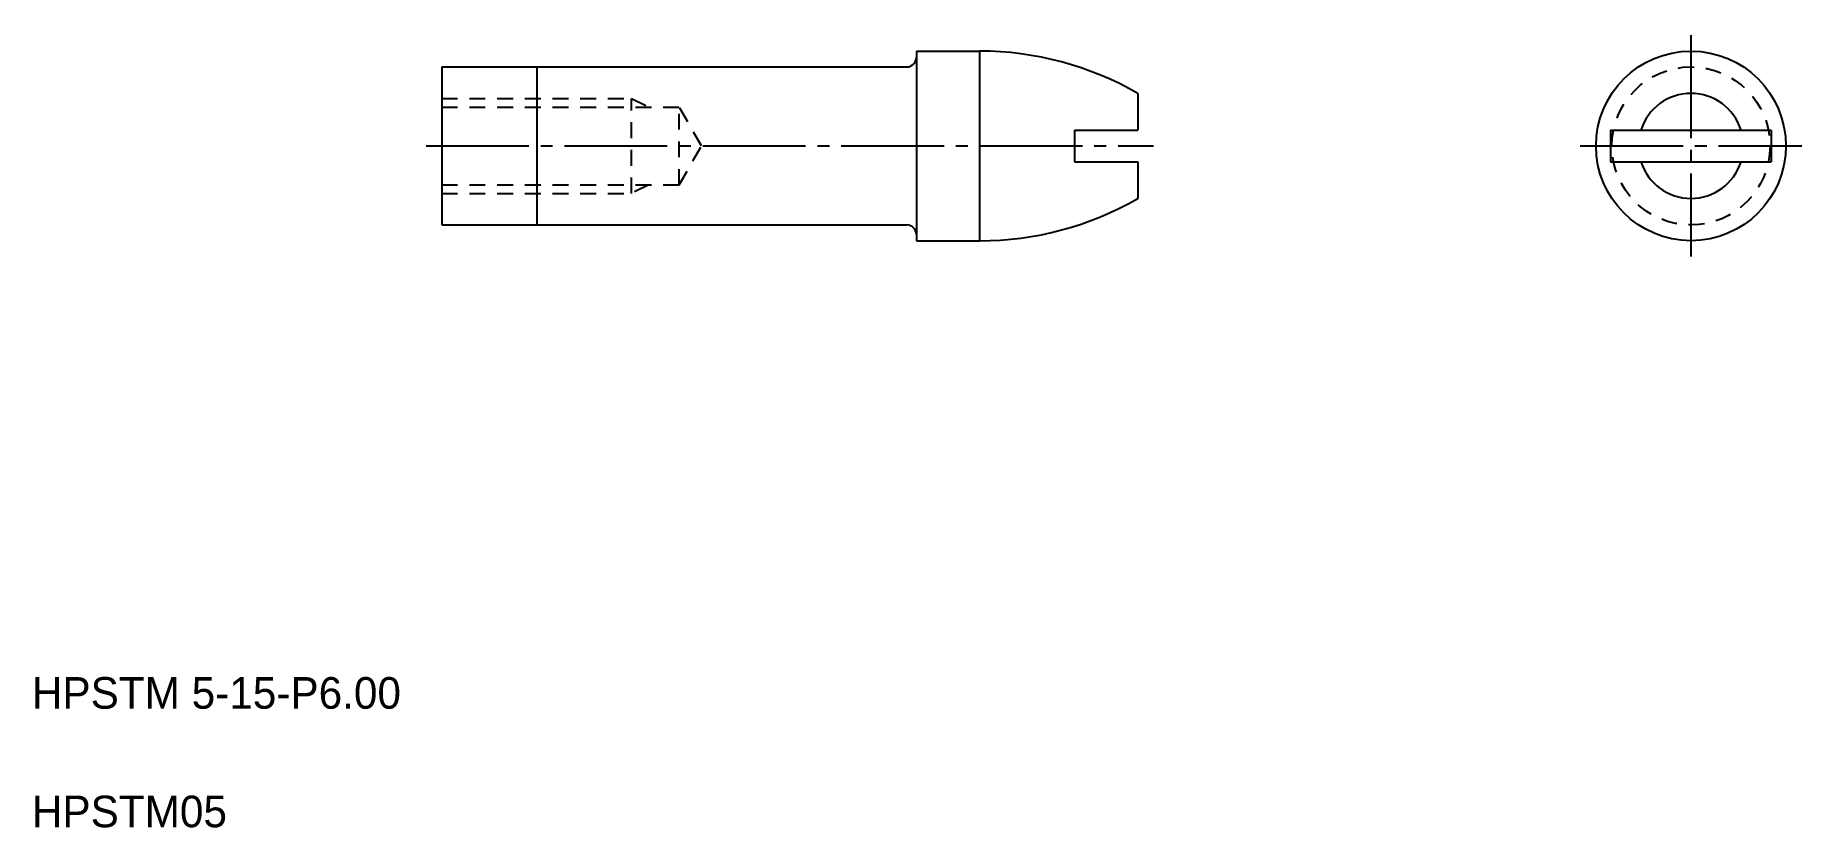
# Model space of a CAD drawing. Extents: x 2.6 to 58.4, y 2.5 to 27.6.
import ezdxf

# ---------------------------------------------------------------- set-up
doc = ezdxf.new("R2010")
doc.units = 0
doc.header["$LTSCALE"] = 0.25
doc.linetypes.add('CENTER', pattern=[17.5, 13, -1.5, 1.5, -1.5])
doc.linetypes.add('DASHED', pattern=[3.5, 2, -1.5])
doc.layers.get('0').update_dxf_attribs({"linetype": 'CONTINUOUS'})
doc.layers.add('CENTER', color=1, linetype='CENTER')
doc.styles.get("Standard").update_dxf_attribs({"font": 'txt', "height": 0.8})

msp = doc.modelspace()

# ---------------------------------------------------------------- linework, layer by layer
at = {"linetype": 'CONTINUOUS'}
for p, q in [((30.46, 27.053), (30.46, 21.053)), ((30.46, 27.053), (32.46, 27.053)), ((15.46, 26.553), (15.46, 21.553)), ((15.46, 26.553), (30.16, 26.553)), ((37.46, 25.713), (37.46, 24.553)), ((35.46, 24.553), (37.46, 24.553)), ((35.46, 24.553), (35.46, 23.553)), ((52.407, 24.553), (57.486, 24.553)), ((52.407, 24.553), (52.407, 23.553)), ((57.486, 24.553), (57.486, 23.553)), ((35.46, 23.553), (37.46, 23.553)), ((37.46, 23.553), (37.46, 22.393)), ((52.407, 23.553), (57.486, 23.553)), ((15.46, 21.553), (30.16, 21.553)), ((30.46, 21.053), (32.46, 21.053))]:
    msp.add_line(p, q, dxfattribs=at)
at = {"color": 3, "linetype": 'CONTINUOUS'}
for p, q in [((32.46, 27.053), (32.46, 21.053)), ((18.46, 26.553), (18.46, 21.553))]:
    msp.add_line(p, q, dxfattribs=at)
at = {"color": 3, "linetype": 'DASHED'}
for p, q in [((15.46, 25.553), (21.46, 25.553)), ((15.46, 25.283), (22.96, 25.283)), ((21.46, 22.553), (21.46, 25.553)), ((21.46, 25.553), (22, 25.283)), ((23.671, 24.053), (22.96, 25.283)), ((22.96, 22.823), (22.96, 25.283)), ((22.96, 22.823), (23.671, 24.053)), ((15.46, 22.823), (22.96, 22.823)), ((15.46, 22.553), (21.46, 22.553)), ((22, 22.823), (21.46, 22.553))]:
    msp.add_line(p, q, dxfattribs=at)
for p, q in [((37.46, 25.423), (37.46, 25.423)), ((37.46, 25.133), (37.461, 25.133))]:
    msp.add_line(p, q)
at = {"linetype": 'CONTINUOUS'}
msp.add_circle((54.947, 24.053), 3, dxfattribs=at)
at = {"color": 3, "linetype": 'DASHED'}
msp.add_circle((54.947, 24.053), 2.5, dxfattribs=at)
at = {"linetype": 'CONTINUOUS'}
for centre, radius, start, end in [((30.16, 26.853), 0.3, 270, 0), ((32.46, 17.053), 10, 60, 90), ((54.947, 24.053), 1.66, 17.5272, 162.4728), ((54.947, 24.053), 1.66, 197.5272, 342.4728), ((32.46, 31.053), 10, 270, 300), ((30.16, 21.253), 0.3, 0, 90)]:
    msp.add_arc(centre, radius, start, end, dxfattribs=at)
at = {"layer": 'CENTER', "color": 1, "linetype": 'CENTER'}
for p, q in [((54.947, 27.553), (54.947, 20.553)), ((14.96, 24.053), (37.96, 24.053)), ((51.447, 24.053), (58.447, 24.053))]:
    msp.add_line(p, q, dxfattribs=at)

# ---------------------------------------------------------------- texts
for s, p in [('HPSTM 5-15-P6.00', (2.5, 6.25)), ('HPSTM05', (2.5, 2.5))]:
    msp.add_text(s, height=1).set_placement(p)

doc.saveas('drawing.dxf')
